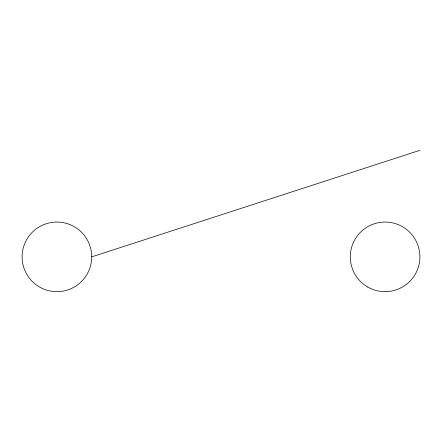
<?xml version="1.0" encoding="UTF-8"?>
<svg xmlns="http://www.w3.org/2000/svg" width="442" height="442" viewBox="0 0 442 442"><rect width="100%" height="100%" fill="white"/><g stroke="black" fill="none" stroke-linecap="round" stroke-linejoin="round"><path stroke-width="0.66" d="M91.715 256.868A34.807 34.807 0 0 0 39.504 226.724A34.807 34.807 0 0 0 39.504 287.013A34.807 34.807 0 0 0 91.715 256.868L419.9 150.324M367.689 287.013A34.807 34.807 0 0 0 419.9 256.868A34.807 34.807 0 0 0 367.689 226.724A34.807 34.807 0 0 0 367.689 287.013"/></g></svg>
